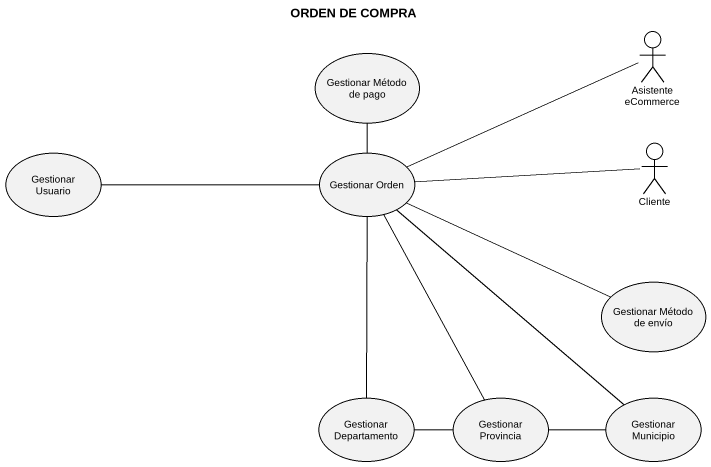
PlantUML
@startuml
title ORDEN DE COMPRA
usecase "Gestionar Método de pago" as Gestionar_Método_de_pago
actor "Asistente eCommerce" as Asistente_eCommerce
actor Cliente
usecase "Gestionar Usuario" as Gestionar_Usuario
usecase "Gestionar Orden" as Gestionar_Orden
usecase "Gestionar Método de envío" as Gestionar_Método_de_envío
usecase "Gestionar Departamento" as Gestionar_Departamento
usecase "Gestionar Provincia" as Gestionar_Provincia
usecase "Gestionar Municipio" as Gestionar_Municipio
Gestionar_Método_de_pago -- Gestionar_Orden
Asistente_eCommerce -left- Gestionar_Orden
Cliente -left- Gestionar_Orden
Gestionar_Usuario -right- Gestionar_Orden
Gestionar_Orden -right- Gestionar_Método_de_envío
Gestionar_Orden -- Gestionar_Departamento
Gestionar_Orden -- Gestionar_Provincia
Gestionar_Orden -- Gestionar_Municipio
Gestionar_Departamento -right- Gestionar_Provincia
Gestionar_Provincia -right- Gestionar_Municipio
@enduml
